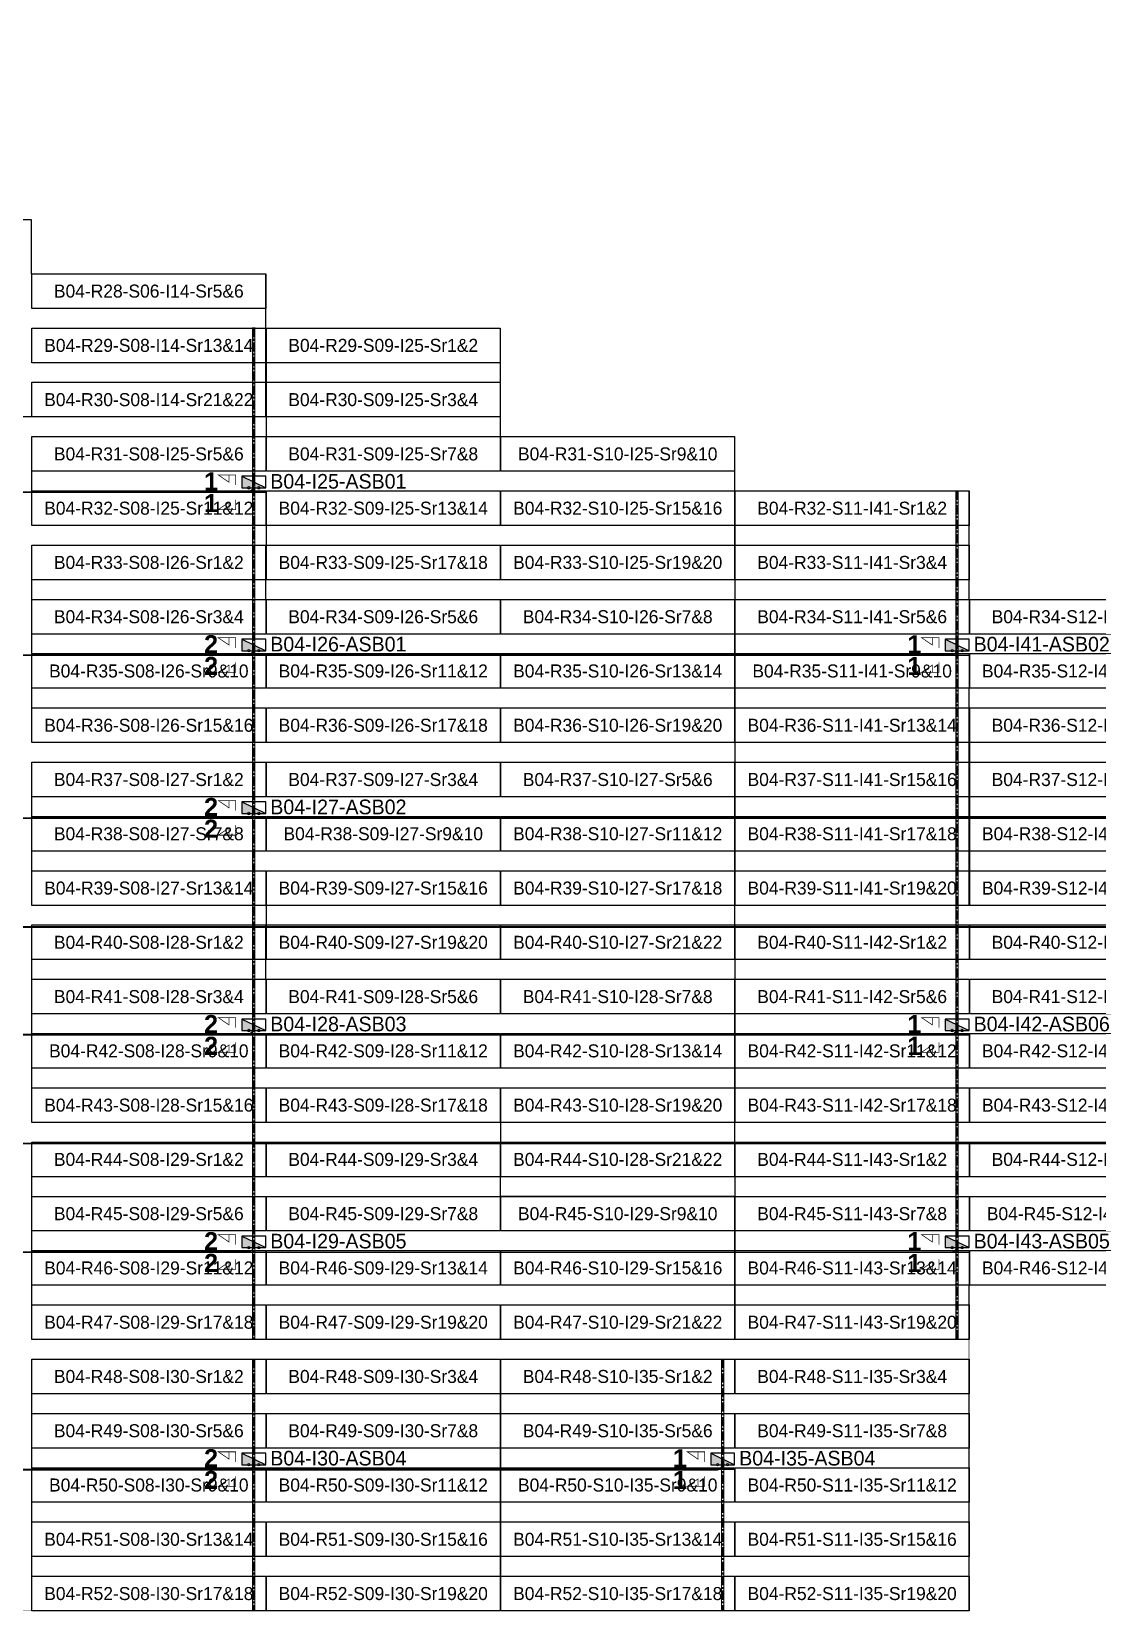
# Model space of a CAD drawing. Header units: metres. Extents: x 531277 to 531898, y 2673784 to 2674172.
# Drawn here: x 531542.1 to 531689.4, y 2673784.2 to 2674002.5 of the extents above; entities that cross this region are included whole.
import ezdxf
from ezdxf.enums import TextEntityAlignment as Align

# ---------------------------------------------------------------- set-up
doc = ezdxf.new("R2010")
doc.units = ezdxf.units.M
doc.header["$MEASUREMENT"] = 0
doc.linetypes.add('CENTER', pattern=[2, 1.25, -0.25, 0.25, -0.25])
doc.layers.add('Boundary-12.5 MW Block', color=6, linetype='Continuous', lineweight=9)
doc.layers.add('PILE', color=1, linetype='Continuous', lineweight=15)
for name, color, linetype in [('DC Trench BL-04', 40, 'Continuous'), ('E-Inverter Grouping', 2, 'Continuous'), ('Inverter Block-04', 7, 'Continuous'), ('LT Cable(AG) INV to LT Panel BL-04', 2, 'Continuous'), ('Messenger Wire-BL04 (Master Path)', 30, 'Continuous'), ('Messenger Wire-Bl04 (MW Path)', 191, 'Continuous'), ('MMS Table Block-04', 8, 'Continuous'), ('Plan Line - DC BL-04', 40, 'Continuous'), ('Section Marking BL-04', 2, 'Continuous')]:
    doc.layers.add(name, color=color, linetype=linetype)
doc.styles.add('BoldTextStyle', font='arialbd.ttf')
doc.styles.get("Standard").update_dxf_attribs({"font": 'Adani Regular.ttf'})

# ---------------------------------------------------------------- blocks, each defined once
blk = doc.blocks.new('MMS Table (32.292 x 4.788)')
at = {"color": 0}
blk.add_lwpolyline([(0, -0.002), (0, 4.786), (32.292, 4.786), (32.292, -0.002)], close=True, dxfattribs=at)
at = {"color": 7}
blk.add_attdef('ID1', text='', height=1.8, dxfattribs=at).set_placement((16.146, 2.392), align=Align.MIDDLE_CENTER)
blk = doc.blocks.new('Inverter Block')
h = blk.add_hatch(color=0)
h.dxf.hatch_style = 1
h.paths.add_polyline_path([(-1.46, 2.27), (-1.46, 0.85), (1.46, 0.85)])
at = {"color": 0}
blk.add_lwpolyline([(1.46, 2.27), (-1.46, 2.27), (-1.46, 0.85), (1.46, 0.85)], close=True, dxfattribs=at)
blk.add_lwpolyline([(-1.46, 2.27), (1.46, 0.85)], dxfattribs=at)
at = {"layer": 'PILE'}
for centre in [(-0.61, 0.85), (0.61, 0.85)]:
    blk.add_circle(centre, 0.156, dxfattribs=at)
at = {"color": 7}
blk.add_attdef('ID', (-1.46, 3.01), '', height=1.8, dxfattribs=at)

msp = doc.modelspace()

# ---------------------------------------------------------------- linework, layer by layer
at = {"layer": 'Boundary-12.5 MW Block', "const_width": 0.05}
for points in [[(531721.7, 2674171.58), (531462.67, 2674171.58), (531462.67, 2674076.79), (531406, 2674029.08), (531373.61, 2674029.08), (531373.61, 2674036.58), (531276.53, 2674036.58), (531276.53, 2673784.29), (531406, 2673784.29), (531444.98, 2673784.29), (531671.62, 2673784.29), (531671.62, 2673829.29), (531898.36, 2673829.29)], [(531704.01, 2673924.08), (531671.62, 2673924.08), (531671.62, 2673939.08), (531639.23, 2673939.08), (531639.23, 2673946.58), (531606.84, 2673946.58), (531606.84, 2673961.58), (531574.44, 2673961.58), (531574.44, 2673969.08), (531542.05, 2673969.08), (531542.05, 2673976.58), (531509.76, 2673976.58), (531527.45, 2674054.29), (531559.84, 2674054.29), (531559.84, 2674039.29), (531592.24, 2674039.29), (531592.24, 2674031.79), (531624.63, 2674031.79), (531624.63, 2674024.29), (531689.31, 2674024.29), (531689.31, 2674069.29), (531721.7, 2674069.29)]]:
    msp.add_lwpolyline(points, dxfattribs=at)
at = {"layer": 'DC Trench BL-04', "color": 40, "const_width": 0.15}
for points in [[(531572.95, 2673961.58), (531572.65, 2673961.58), (531572.65, 2673821.79), (531572.95, 2673821.79)], [(531670.13, 2673939.08), (531669.83, 2673939.08), (531669.83, 2673821.79), (531670.13, 2673821.79)], [(531572.95, 2673819.08), (531572.65, 2673819.08), (531572.65, 2673784.29), (531572.95, 2673784.29)], [(531637.73, 2673819.08), (531637.43, 2673819.08), (531637.43, 2673784.29), (531637.73, 2673784.29)]]:
    msp.add_lwpolyline(points, close=True, dxfattribs=at)
at = {"layer": 'E-Inverter Grouping'}
for points in [[(531509.76, 2673961.58), (531509.76, 2673976.58), (531542.05, 2673976.58), (531542.05, 2673969.08), (531574.44, 2673969.08), (531574.44, 2673949.29), (531444.98, 2673949.29), (531444.98, 2673961.58)], [(531736.4, 2673874.29), (531704.11, 2673874.29), (531704.11, 2673881.79), (531671.72, 2673881.79), (531671.72, 2673909.08), (531736.4, 2673909.08), (531736.4, 2673901.58), (531768.8, 2673901.58), (531768.8, 2673889.29), (531736.4, 2673889.29)], [(531639.23, 2673874.29), (531574.54, 2673874.29), (531574.54, 2673881.79), (531542.15, 2673881.79), (531542.15, 2673901.58), (531639.23, 2673901.58)], [(531639.23, 2673844.29), (531606.94, 2673844.29), (531606.94, 2673851.79), (531542.15, 2673851.79), (531542.15, 2673879.08), (531574.44, 2673879.08), (531574.44, 2673871.58), (531639.23, 2673871.58)], [(531704.01, 2673871.58), (531736.4, 2673871.58), (531736.4, 2673851.79), (531639.33, 2673851.79), (531639.33, 2673879.08), (531704.01, 2673879.08)], [(531606.84, 2673841.58), (531639.23, 2673841.58), (531639.23, 2673821.79), (531542.15, 2673821.79), (531542.15, 2673849.08), (531606.84, 2673849.08)]]:
    msp.add_lwpolyline(points, close=True, dxfattribs=at)
at = {"layer": 'E-Inverter Grouping', "color": 3}
for points in [[(531606.84, 2673946.58), (531639.23, 2673946.58), (531639.23, 2673926.79), (531574.54, 2673926.79), (531574.54, 2673934.29), (531542.15, 2673934.29), (531542.15, 2673946.58), (531574.54, 2673946.58), (531574.54, 2673961.58), (531606.84, 2673961.58)], [(531639.33, 2673939.08), (531671.62, 2673939.08), (531671.62, 2673924.08), (531704.01, 2673924.08), (531704.01, 2673911.79), (531671.62, 2673911.79), (531671.62, 2673881.79), (531639.33, 2673881.79)], [(531639.23, 2673904.29), (531542.15, 2673904.29), (531542.15, 2673931.58), (531574.44, 2673931.58), (531574.44, 2673924.08), (531639.23, 2673924.08)], [(531736.4, 2673849.08), (531736.4, 2673829.29), (531671.62, 2673829.29), (531671.62, 2673821.79), (531639.33, 2673821.79), (531639.33, 2673849.08)], [(531606.84, 2673784.29), (531542.15, 2673784.29), (531542.15, 2673819.08), (531606.84, 2673819.08)], [(531671.62, 2673784.29), (531606.94, 2673784.29), (531606.94, 2673819.08), (531671.62, 2673819.08)]]:
    msp.add_lwpolyline(points, close=True, dxfattribs=at)
at = {"layer": 'LT Cable(AG) INV to LT Panel BL-04'}
for points in [[(531473.06, 2673981.69), (531467.8, 2673981.69, -0.095765), (531467.47, 2673981.76), (531465.31, 2673982.62, 0.095765), (531464.98, 2673982.69), (531459.01, 2673982.69, 0.414214), (531458.11, 2673981.79), (531458.11, 2673962.52, -0.098961), (531458.04, 2673962.17), (531457.93, 2673961.9, 0.098961), (531457.86, 2673961.56), (531457.86, 2673804.66, 0.41421), (531458.76, 2673803.76), (531636.68, 2673803.76, 0.414217), (531637.58, 2673804.66), (531637.58, 2673805.19)], [(531473.06, 2673981.67), (531467.8, 2673981.67, -0.095765), (531467.47, 2673981.73), (531465.31, 2673982.6, 0.095765), (531464.98, 2673982.66), (531459.03, 2673982.66, 0.414214), (531458.13, 2673981.76), (531458.13, 2673962.51, -0.098961), (531458.06, 2673962.17), (531457.95, 2673961.9, 0.098961), (531457.88, 2673961.55), (531457.88, 2673804.69, 0.41421), (531458.78, 2673803.79), (531571.9, 2673803.79, 0.414217), (531572.8, 2673804.69), (531572.8, 2673805.19)], [(531471.12, 2673981.59), (531467.8, 2673981.59, -0.095765), (531467.47, 2673981.66), (531465.31, 2673982.52, 0.095765), (531464.98, 2673982.59), (531459.11, 2673982.59, 0.414214), (531458.21, 2673981.69), (531458.21, 2673962.5, -0.098961), (531458.14, 2673962.15), (531458.03, 2673961.88, 0.098961), (531457.96, 2673961.54), (531457.96, 2673834.77, 0.41421), (531458.86, 2673833.87), (531669.08, 2673833.86, 0.414217), (531669.98, 2673834.76), (531669.98, 2673835.19)], [(531471.12, 2673981.57), (531467.8, 2673981.57, -0.095765), (531467.47, 2673981.63), (531465.31, 2673982.5, 0.095765), (531464.98, 2673982.56), (531459.13, 2673982.56, 0.414214), (531458.23, 2673981.66), (531458.23, 2673962.49, -0.098961), (531458.16, 2673962.15), (531458.05, 2673961.88, 0.098961), (531457.98, 2673961.53), (531457.98, 2673834.79, 0.41421), (531458.88, 2673833.89), (531571.9, 2673833.89, 0.414217), (531572.8, 2673834.79), (531572.8, 2673835.19)], [(531469.04, 2673981.54), (531467.8, 2673981.54, -0.095765), (531467.47, 2673981.61), (531465.31, 2673982.47, 0.095765), (531464.98, 2673982.54), (531459.16, 2673982.54, 0.414214), (531458.26, 2673981.64), (531458.26, 2673962.49, -0.098961), (531458.19, 2673962.14), (531458.08, 2673961.87, 0.098961), (531458.01, 2673961.53), (531458.01, 2673849.82, 0.41421), (531458.91, 2673848.92), (531863.43, 2673848.91, 0.414217), (531864.33, 2673849.81), (531864.33, 2673850.19)], [(531469.04, 2673981.52), (531467.8, 2673981.52, -0.095765), (531467.47, 2673981.58), (531465.31, 2673982.45, 0.095765), (531464.98, 2673982.51), (531459.18, 2673982.51, 0.414214), (531458.28, 2673981.61), (531458.28, 2673962.48, -0.098961), (531458.21, 2673962.14), (531458.1, 2673961.87, 0.098961), (531458.03, 2673961.52), (531458.03, 2673849.84, 0.41421), (531458.93, 2673848.94), (531766.25, 2673848.94, 0.414217), (531767.15, 2673849.84), (531767.15, 2673850.19)], [(531469.04, 2673981.47), (531467.8, 2673981.47, -0.095765), (531467.47, 2673981.53), (531465.31, 2673982.4, 0.095765), (531464.98, 2673982.46), (531459.23, 2673982.46, 0.414214), (531458.33, 2673981.56), (531458.33, 2673962.47, -0.098961), (531458.26, 2673962.13), (531458.15, 2673961.86, 0.098961), (531458.08, 2673961.51), (531458.08, 2673864.89, 0.41421), (531458.98, 2673863.99), (531669.08, 2673863.99, 0.414217), (531669.98, 2673864.89), (531669.98, 2673865.19)]]:
    msp.add_lwpolyline(points, format="xyb", dxfattribs=at)
at = {"layer": 'LT Cable(AG) INV to LT Panel BL-04', "color": 5}
for points in [[(531468.02, 2673981.14), (531467.85, 2673981.14, -0.121265), (531467.43, 2673981.24), (531465.34, 2673982.34, 0.121268), (531464.92, 2673982.44), (531459.26, 2673982.44, 0.414214), (531458.36, 2673981.54), (531458.36, 2673962.47, -0.098961), (531458.29, 2673962.12), (531458.18, 2673961.85, 0.098961), (531458.11, 2673961.51), (531458.11, 2673864.92, 0.41421), (531459.01, 2673864.02), (531571.9, 2673864.01, 0.414217), (531572.8, 2673864.91), (531572.8, 2673865.19)], [(531468.02, 2673981.12), (531467.69, 2673981.12, 0.033984), (531467.56, 2673981.11), (531465.21, 2673980.79, -0.033984), (531465.09, 2673980.78), (531461.87, 2673980.78, 0.414214), (531460.97, 2673979.88), (531460.97, 2673962.32), (531460.97, 2673961.72), (531460.97, 2673879.68, 0.41421), (531461.87, 2673878.78), (531766.25, 2673878.78, 0.414217), (531767.15, 2673879.68), (531767.15, 2673880.19)], [(531470.02, 2673981.07), (531467.69, 2673981.07, 0.033984), (531467.56, 2673981.06), (531465.21, 2673980.74, -0.033984), (531465.09, 2673980.73), (531461.92, 2673980.73, 0.414214), (531461.02, 2673979.83), (531461.02, 2673962.32), (531461.02, 2673961.72), (531461.02, 2673894.73, 0.41421), (531461.92, 2673893.83), (531701.56, 2673893.83, 0.414217), (531702.46, 2673894.73), (531702.46, 2673895.19)], [(531470.02, 2673981.04), (531467.69, 2673981.04, 0.033984), (531467.56, 2673981.03), (531465.21, 2673980.71, -0.033984), (531465.09, 2673980.7), (531461.95, 2673980.7, 0.414214), (531461.05, 2673979.8), (531461.05, 2673962.32), (531461.05, 2673961.72), (531461.05, 2673894.75, 0.41421), (531461.95, 2673893.85), (531571.9, 2673893.85, 0.414217), (531572.8, 2673894.75), (531572.8, 2673895.19)], [(531470.02, 2673980.99), (531467.69, 2673980.99, 0.033984), (531467.56, 2673980.98), (531465.21, 2673980.66, -0.033984), (531465.09, 2673980.65), (531462, 2673980.65, 0.414214), (531461.1, 2673979.75), (531461.1, 2673962.32), (531461.1, 2673961.72), (531461.1, 2673917.3, 0.41421), (531462, 2673916.4), (531669.08, 2673916.4, 0.414217), (531669.98, 2673917.3), (531669.98, 2673917.69)], [(531472.17, 2673980.97), (531467.69, 2673980.97, 0.033984), (531467.56, 2673980.96), (531465.21, 2673980.64, -0.033984), (531465.09, 2673980.63), (531462.02, 2673980.63, 0.414214), (531461.12, 2673979.73), (531461.12, 2673962.32), (531461.12, 2673961.72), (531461.12, 2673917.33, 0.41421), (531462.02, 2673916.43), (531571.9, 2673916.43, 0.414217), (531572.8, 2673917.33), (531572.8, 2673917.69)], [(531472.17, 2673980.94), (531467.69, 2673980.94, 0.033984), (531467.56, 2673980.93), (531465.21, 2673980.61, -0.033984), (531465.09, 2673980.6), (531462.05, 2673980.6, 0.414214), (531461.15, 2673979.7), (531461.15, 2673962.32), (531461.15, 2673961.72), (531461.15, 2673939.85, 0.414207), (531462.05, 2673938.95), (531571.9, 2673938.95, 0.414221), (531572.8, 2673939.85), (531572.8, 2673940.19)]]:
    msp.add_lwpolyline(points, format="xyb", dxfattribs=at)
at = {"layer": 'Messenger Wire-BL04 (Master Path)'}
for points in [[(531461.07, 2673938.88), (531574.44, 2673938.88)], [(531461.07, 2673916.38), (531671.62, 2673916.38)], [(531461.07, 2673893.88), (531704.1, 2673893.88)], [(531461.07, 2673878.88), (531768.8, 2673878.88)], [(531457.97, 2673863.88), (531671.62, 2673863.88)], [(531457.97, 2673848.88), (531865.97, 2673848.88)], [(531457.97, 2673833.88), (531671.62, 2673833.88)], [(531457.97, 2673803.88), (531639.23, 2673803.88)]]:
    msp.add_lwpolyline(points, dxfattribs=at)
at = {"layer": 'Messenger Wire-Bl04 (MW Path)', "const_width": 0.1}
for points in [[(531461.07, 2673938.88), (531574.44, 2673938.88)], [(531461.07, 2673916.38), (531671.62, 2673916.38)], [(531461.07, 2673893.88), (531704.1, 2673893.88)], [(531461.07, 2673878.88), (531768.8, 2673878.88)], [(531457.97, 2673863.88), (531671.62, 2673863.88)], [(531457.97, 2673848.88), (531865.97, 2673848.88)], [(531457.97, 2673833.88), (531671.62, 2673833.88)], [(531457.97, 2673803.88), (531639.23, 2673803.88)]]:
    msp.add_lwpolyline(points, dxfattribs=at)
at = {"layer": 'Plan Line - DC BL-04', "color": 6, "linetype": 'CENTER'}
for points in [[(531572.8, 2673961.58), (531572.8, 2673821.79)], [(531669.98, 2673939.08), (531669.98, 2673821.79)], [(531572.8, 2673819.08), (531572.8, 2673784.29)], [(531637.58, 2673819.08), (531637.58, 2673784.29)]]:
    msp.add_lwpolyline(points, dxfattribs=at)
at = {"layer": 'Section Marking BL-04', "color": 94, "lineweight": 35, "true_color": 0x00a500, "const_width": 0.1}
for points in [[(531570.3, 2673939.88), (531570.3, 2673941.27), (531567.9, 2673941.27), (531569.38, 2673940.26), (531569.38, 2673941.27)], [(531570.3, 2673937.88), (531570.3, 2673936.49), (531567.9, 2673936.49), (531569.38, 2673937.5), (531569.38, 2673936.49)], [(531570.3, 2673917.38), (531570.3, 2673918.77), (531567.9, 2673918.77), (531569.38, 2673917.76), (531569.38, 2673918.77)], [(531667.48, 2673917.38), (531667.48, 2673918.77), (531665.08, 2673918.77), (531666.56, 2673917.76), (531666.56, 2673918.77)], [(531570.3, 2673915.38), (531570.3, 2673913.99), (531567.9, 2673913.99), (531569.38, 2673915), (531569.38, 2673913.99)], [(531667.48, 2673915.38), (531667.48, 2673913.99), (531665.08, 2673913.99), (531666.56, 2673915), (531666.56, 2673913.99)], [(531570.3, 2673894.88), (531570.3, 2673896.27), (531567.9, 2673896.27), (531569.38, 2673895.26), (531569.38, 2673896.27)], [(531570.3, 2673892.88), (531570.3, 2673891.49), (531567.9, 2673891.49), (531569.38, 2673892.5), (531569.38, 2673891.49)], [(531570.3, 2673864.88), (531570.3, 2673866.27), (531567.9, 2673866.27), (531569.38, 2673865.26), (531569.38, 2673866.27)], [(531667.48, 2673864.88), (531667.48, 2673866.27), (531665.08, 2673866.27), (531666.56, 2673865.26), (531666.56, 2673866.27)], [(531570.3, 2673862.88), (531570.3, 2673861.49), (531567.9, 2673861.49), (531569.38, 2673862.5), (531569.38, 2673861.49)], [(531667.48, 2673862.88), (531667.48, 2673861.49), (531665.08, 2673861.49), (531666.56, 2673862.5), (531666.56, 2673861.49)], [(531570.3, 2673834.88), (531570.3, 2673836.27), (531567.9, 2673836.27), (531569.38, 2673835.26), (531569.38, 2673836.27)], [(531667.48, 2673834.88), (531667.48, 2673836.27), (531665.08, 2673836.27), (531666.56, 2673835.26), (531666.56, 2673836.27)], [(531570.3, 2673832.88), (531570.3, 2673831.49), (531567.9, 2673831.49), (531569.38, 2673832.5), (531569.38, 2673831.49)], [(531667.48, 2673832.88), (531667.48, 2673831.49), (531665.08, 2673831.49), (531666.56, 2673832.5), (531666.56, 2673831.49)], [(531570.3, 2673804.88), (531570.3, 2673806.27), (531567.9, 2673806.27), (531569.38, 2673805.26), (531569.38, 2673806.27)], [(531635.08, 2673804.88), (531635.08, 2673806.27), (531632.68, 2673806.27), (531634.16, 2673805.26), (531634.16, 2673806.27)], [(531570.3, 2673802.88), (531570.3, 2673801.49), (531567.9, 2673801.49), (531569.38, 2673802.5), (531569.38, 2673801.49)], [(531635.08, 2673802.88), (531635.08, 2673801.49), (531632.68, 2673801.49), (531634.16, 2673802.5), (531634.16, 2673801.49)]]:
    msp.add_lwpolyline(points, dxfattribs=at)

# ---------------------------------------------------------------- block references
at = {"layer": 'Inverter Block-04'}
ref = msp.add_blockref('Inverter Block', (531572.8, 2673938.53), dxfattribs=dict(at, xscale=1.124999999976148, yscale=1.124999999976148, zscale=1.124999999976148))
ref.add_attrib('ID', 'B04-I25-ASB01', (531575.08, 2673939.38), dxfattribs={"layer": '0', "color": 7, "height": 2.025})
ref = msp.add_blockref('Inverter Block', (531572.8, 2673916.03), dxfattribs=dict(at, xscale=1.124999999976148, yscale=1.124999999976148, zscale=1.124999999976148))
ref.add_attrib('ID', 'B04-I26-ASB01', (531575.08, 2673916.88), dxfattribs={"layer": '0', "color": 7, "height": 2.025})
ref = msp.add_blockref('Inverter Block', (531669.98, 2673916.03), dxfattribs=dict(at, xscale=1.124999999976148, yscale=1.124999999976148, zscale=1.124999999976148))
ref.add_attrib('ID', 'B04-I41-ASB02', (531672.26, 2673916.88), dxfattribs={"layer": '0', "color": 7, "height": 2.025})
ref = msp.add_blockref('Inverter Block', (531572.8, 2673893.53), dxfattribs=dict(at, xscale=1.124999999976148, yscale=1.124999999976148, zscale=1.124999999976148))
ref.add_attrib('ID', 'B04-I27-ASB02', (531575.08, 2673894.38), dxfattribs={"layer": '0', "color": 7, "height": 2.025})
ref = msp.add_blockref('Inverter Block', (531572.8, 2673863.53), dxfattribs=dict(at, xscale=1.124999999976148, yscale=1.124999999976148, zscale=1.124999999976148))
ref.add_attrib('ID', 'B04-I28-ASB03', (531575.08, 2673864.38), dxfattribs={"layer": '0', "color": 7, "height": 2.025})
ref = msp.add_blockref('Inverter Block', (531669.98, 2673863.53), dxfattribs=dict(at, xscale=1.124999999976148, yscale=1.124999999976148, zscale=1.124999999976148))
ref.add_attrib('ID', 'B04-I42-ASB06', (531672.26, 2673864.38), dxfattribs={"layer": '0', "color": 7, "height": 2.025})
ref = msp.add_blockref('Inverter Block', (531572.8, 2673833.53), dxfattribs=dict(at, xscale=1.124999999976148, yscale=1.124999999976148, zscale=1.124999999976148))
ref.add_attrib('ID', 'B04-I29-ASB05', (531575.08, 2673834.38), dxfattribs={"layer": '0', "color": 7, "height": 2.025})
ref = msp.add_blockref('Inverter Block', (531669.98, 2673833.53), dxfattribs=dict(at, xscale=1.124999999976148, yscale=1.124999999976148, zscale=1.124999999976148))
ref.add_attrib('ID', 'B04-I43-ASB05', (531672.26, 2673834.38), dxfattribs={"layer": '0', "color": 7, "height": 2.025})
ref = msp.add_blockref('Inverter Block', (531572.8, 2673803.53), dxfattribs=dict(at, xscale=1.124999999976148, yscale=1.124999999976148, zscale=1.124999999976148))
ref.add_attrib('ID', 'B04-I30-ASB04', (531575.08, 2673804.38), dxfattribs={"layer": '0', "color": 7, "height": 2.025})
ref = msp.add_blockref('Inverter Block', (531637.58, 2673803.53), dxfattribs=dict(at, xscale=1.124999999976148, yscale=1.124999999976148, zscale=1.124999999976148))
ref.add_attrib('ID', 'B04-I35-ASB04', (531639.87, 2673804.38), dxfattribs={"layer": '0', "color": 7, "height": 2.025})
at = {"layer": 'MMS Table Block-04'}
for p, values in [((531542.15, 2673964.29), {'ID1': 'B04-R28-S06-I14-Sr5&6'}), ((531542.15, 2673956.79), {'ID1': 'B04-R29-S08-I14-Sr13&14'}), ((531574.54, 2673956.79), {'ID1': 'B04-R29-S09-I25-Sr1&2'}), ((531542.15, 2673949.29), {'ID1': 'B04-R30-S08-I14-Sr21&22'}), ((531574.54, 2673949.29), {'ID1': 'B04-R30-S09-I25-Sr3&4'}), ((531542.15, 2673941.79), {'ID1': 'B04-R31-S08-I25-Sr5&6'}), ((531574.54, 2673941.79), {'ID1': 'B04-R31-S09-I25-Sr7&8'}), ((531606.94, 2673941.79), {'ID1': 'B04-R31-S10-I25-Sr9&10'}), ((531542.15, 2673934.29), {'ID1': 'B04-R32-S08-I25-Sr11&12'}), ((531574.54, 2673934.29), {'ID1': 'B04-R32-S09-I25-Sr13&14'}), ((531606.94, 2673934.29), {'ID1': 'B04-R32-S10-I25-Sr15&16'}), ((531639.33, 2673934.29), {'ID1': 'B04-R32-S11-I41-Sr1&2'}), ((531542.15, 2673926.79), {'ID1': 'B04-R33-S08-I26-Sr1&2'}), ((531574.54, 2673926.79), {'ID1': 'B04-R33-S09-I25-Sr17&18'}), ((531606.94, 2673926.79), {'ID1': 'B04-R33-S10-I25-Sr19&20'}), ((531639.33, 2673926.79), {'ID1': 'B04-R33-S11-I41-Sr3&4'}), ((531542.15, 2673919.29), {'ID1': 'B04-R34-S08-I26-Sr3&4'}), ((531574.54, 2673919.29), {'ID1': 'B04-R34-S09-I26-Sr5&6'}), ((531606.94, 2673919.29), {'ID1': 'B04-R34-S10-I26-Sr7&8'}), ((531639.33, 2673919.29), {'ID1': 'B04-R34-S11-I41-Sr5&6'}), ((531671.72, 2673919.29), {'ID1': 'B04-R34-S12-I41-Sr7&8'}), ((531542.15, 2673911.79), {'ID1': 'B04-R35-S08-I26-Sr9&10'}), ((531574.54, 2673911.79), {'ID1': 'B04-R35-S09-I26-Sr11&12'}), ((531606.94, 2673911.79), {'ID1': 'B04-R35-S10-I26-Sr13&14'}), ((531639.33, 2673911.79), {'ID1': 'B04-R35-S11-I41-Sr9&10'}), ((531671.72, 2673911.79), {'ID1': 'B04-R35-S12-I41-Sr11&12'}), ((531542.15, 2673904.29), {'ID1': 'B04-R36-S08-I26-Sr15&16'}), ((531574.54, 2673904.29), {'ID1': 'B04-R36-S09-I26-Sr17&18'}), ((531606.94, 2673904.29), {'ID1': 'B04-R36-S10-I26-Sr19&20'}), ((531639.33, 2673904.29), {'ID1': 'B04-R36-S11-I41-Sr13&14'}), ((531671.72, 2673904.29), {'ID1': 'B04-R36-S12-I44-Sr1&2'}), ((531542.15, 2673896.79), {'ID1': 'B04-R37-S08-I27-Sr1&2'}), ((531574.54, 2673896.79), {'ID1': 'B04-R37-S09-I27-Sr3&4'}), ((531606.94, 2673896.79), {'ID1': 'B04-R37-S10-I27-Sr5&6'}), ((531639.33, 2673896.79), {'ID1': 'B04-R37-S11-I41-Sr15&16'}), ((531671.72, 2673896.79), {'ID1': 'B04-R37-S12-I44-Sr5&6'}), ((531542.15, 2673889.29), {'ID1': 'B04-R38-S08-I27-Sr7&8'}), ((531574.54, 2673889.29), {'ID1': 'B04-R38-S09-I27-Sr9&10'}), ((531606.94, 2673889.29), {'ID1': 'B04-R38-S10-I27-Sr11&12'}), ((531639.33, 2673889.29), {'ID1': 'B04-R38-S11-I41-Sr17&18'}), ((531671.72, 2673889.29), {'ID1': 'B04-R38-S12-I44-Sr11&12'}), ((531542.15, 2673881.79), {'ID1': 'B04-R39-S08-I27-Sr13&14'}), ((531574.54, 2673881.79), {'ID1': 'B04-R39-S09-I27-Sr15&16'}), ((531606.94, 2673881.79), {'ID1': 'B04-R39-S10-I27-Sr17&18'}), ((531639.33, 2673881.79), {'ID1': 'B04-R39-S11-I41-Sr19&20'}), ((531671.72, 2673881.79), {'ID1': 'B04-R39-S12-I44-Sr17&18'}), ((531542.15, 2673874.29), {'ID1': 'B04-R40-S08-I28-Sr1&2'}), ((531574.54, 2673874.29), {'ID1': 'B04-R40-S09-I27-Sr19&20'}), ((531606.94, 2673874.29), {'ID1': 'B04-R40-S10-I27-Sr21&22'}), ((531639.33, 2673874.29), {'ID1': 'B04-R40-S11-I42-Sr1&2'}), ((531671.72, 2673874.29), {'ID1': 'B04-R40-S12-I42-Sr3&4'}), ((531542.15, 2673866.79), {'ID1': 'B04-R41-S08-I28-Sr3&4'}), ((531574.54, 2673866.79), {'ID1': 'B04-R41-S09-I28-Sr5&6'}), ((531606.94, 2673866.79), {'ID1': 'B04-R41-S10-I28-Sr7&8'}), ((531639.33, 2673866.79), {'ID1': 'B04-R41-S11-I42-Sr5&6'}), ((531671.72, 2673866.79), {'ID1': 'B04-R41-S12-I42-Sr7&8'}), ((531542.15, 2673859.29), {'ID1': 'B04-R42-S08-I28-Sr9&10'}), ((531574.54, 2673859.29), {'ID1': 'B04-R42-S09-I28-Sr11&12'}), ((531606.94, 2673859.29), {'ID1': 'B04-R42-S10-I28-Sr13&14'}), ((531639.33, 2673859.29), {'ID1': 'B04-R42-S11-I42-Sr11&12'}), ((531671.72, 2673859.29), {'ID1': 'B04-R42-S12-I42-Sr13&14'}), ((531542.15, 2673851.79), {'ID1': 'B04-R43-S08-I28-Sr15&16'}), ((531574.54, 2673851.79), {'ID1': 'B04-R43-S09-I28-Sr17&18'}), ((531606.94, 2673851.79), {'ID1': 'B04-R43-S10-I28-Sr19&20'}), ((531639.33, 2673851.79), {'ID1': 'B04-R43-S11-I42-Sr17&18'}), ((531671.72, 2673851.79), {'ID1': 'B04-R43-S12-I42-Sr19&20'}), ((531542.15, 2673844.29), {'ID1': 'B04-R44-S08-I29-Sr1&2'}), ((531574.54, 2673844.29), {'ID1': 'B04-R44-S09-I29-Sr3&4'}), ((531606.94, 2673844.29), {'ID1': 'B04-R44-S10-I28-Sr21&22'}), ((531639.33, 2673844.29), {'ID1': 'B04-R44-S11-I43-Sr1&2'}), ((531671.72, 2673844.29), {'ID1': 'B04-R44-S12-I43-Sr3&4'}), ((531542.15, 2673836.79), {'ID1': 'B04-R45-S08-I29-Sr5&6'}), ((531574.54, 2673836.79), {'ID1': 'B04-R45-S09-I29-Sr7&8'}), ((531606.94, 2673836.79), {'ID1': 'B04-R45-S10-I29-Sr9&10'}), ((531639.33, 2673836.79), {'ID1': 'B04-R45-S11-I43-Sr7&8'}), ((531671.72, 2673836.79), {'ID1': 'B04-R45-S12-I43-Sr9&10'}), ((531542.15, 2673829.29), {'ID1': 'B04-R46-S08-I29-Sr11&12'}), ((531574.54, 2673829.29), {'ID1': 'B04-R46-S09-I29-Sr13&14'}), ((531606.94, 2673829.29), {'ID1': 'B04-R46-S10-I29-Sr15&16'}), ((531639.33, 2673829.29), {'ID1': 'B04-R46-S11-I43-Sr13&14'}), ((531671.72, 2673829.29), {'ID1': 'B04-R46-S12-I43-Sr15&16'}), ((531542.15, 2673821.79), {'ID1': 'B04-R47-S08-I29-Sr17&18'}), ((531574.54, 2673821.79), {'ID1': 'B04-R47-S09-I29-Sr19&20'}), ((531606.94, 2673821.79), {'ID1': 'B04-R47-S10-I29-Sr21&22'}), ((531639.33, 2673821.79), {'ID1': 'B04-R47-S11-I43-Sr19&20'}), ((531542.15, 2673814.29), {'ID1': 'B04-R48-S08-I30-Sr1&2'}), ((531574.54, 2673814.29), {'ID1': 'B04-R48-S09-I30-Sr3&4'}), ((531606.94, 2673814.29), {'ID1': 'B04-R48-S10-I35-Sr1&2'}), ((531639.33, 2673814.29), {'ID1': 'B04-R48-S11-I35-Sr3&4'}), ((531542.15, 2673806.79), {'ID1': 'B04-R49-S08-I30-Sr5&6'}), ((531574.54, 2673806.79), {'ID1': 'B04-R49-S09-I30-Sr7&8'}), ((531606.94, 2673806.79), {'ID1': 'B04-R49-S10-I35-Sr5&6'}), ((531639.33, 2673806.79), {'ID1': 'B04-R49-S11-I35-Sr7&8'}), ((531542.15, 2673799.29), {'ID1': 'B04-R50-S08-I30-Sr9&10'}), ((531574.54, 2673799.29), {'ID1': 'B04-R50-S09-I30-Sr11&12'}), ((531606.94, 2673799.29), {'ID1': 'B04-R50-S10-I35-Sr9&10'}), ((531639.33, 2673799.29), {'ID1': 'B04-R50-S11-I35-Sr11&12'}), ((531542.15, 2673791.79), {'ID1': 'B04-R51-S08-I30-Sr13&14'}), ((531574.54, 2673791.79), {'ID1': 'B04-R51-S09-I30-Sr15&16'}), ((531606.94, 2673791.79), {'ID1': 'B04-R51-S10-I35-Sr13&14'}), ((531639.33, 2673791.79), {'ID1': 'B04-R51-S11-I35-Sr15&16'}), ((531542.15, 2673784.29), {'ID1': 'B04-R52-S08-I30-Sr17&18'}), ((531574.54, 2673784.29), {'ID1': 'B04-R52-S09-I30-Sr19&20'}), ((531606.94, 2673784.29), {'ID1': 'B04-R52-S10-I35-Sr17&18'}), ((531639.33, 2673784.29), {'ID1': 'B04-R52-S11-I35-Sr19&20'})]:
    msp.add_blockref('MMS Table (32.292 x 4.788)', p, dxfattribs=at).add_auto_attribs(values)

# ---------------------------------------------------------------- texts
at = {"layer": 'Section Marking BL-04', "color": 94, "true_color": 0x00a500, "style": 'BoldTextStyle'}
for s, p in [('1', (531566.9, 2673940.38)), ('1', (531566.9, 2673937.38)), ('2', (531566.9, 2673917.88)), ('1', (531664.08, 2673917.88)), ('2', (531566.9, 2673914.88)), ('1', (531664.08, 2673914.88)), ('2', (531566.9, 2673895.38)), ('2', (531566.9, 2673892.38)), ('2', (531566.9, 2673865.38)), ('1', (531664.08, 2673865.38)), ('2', (531566.9, 2673862.38)), ('1', (531664.08, 2673862.38)), ('2', (531566.9, 2673835.38)), ('1', (531664.08, 2673835.38)), ('2', (531566.9, 2673832.38)), ('1', (531664.08, 2673832.38)), ('2', (531566.9, 2673805.38)), ('1', (531631.68, 2673805.38)), ('2', (531566.9, 2673802.38)), ('1', (531631.68, 2673802.38))]:
    msp.add_text(s, height=2.5, dxfattribs=at).set_placement(p, align=Align.MIDDLE_CENTER)

doc.saveas('drawing.dxf')
